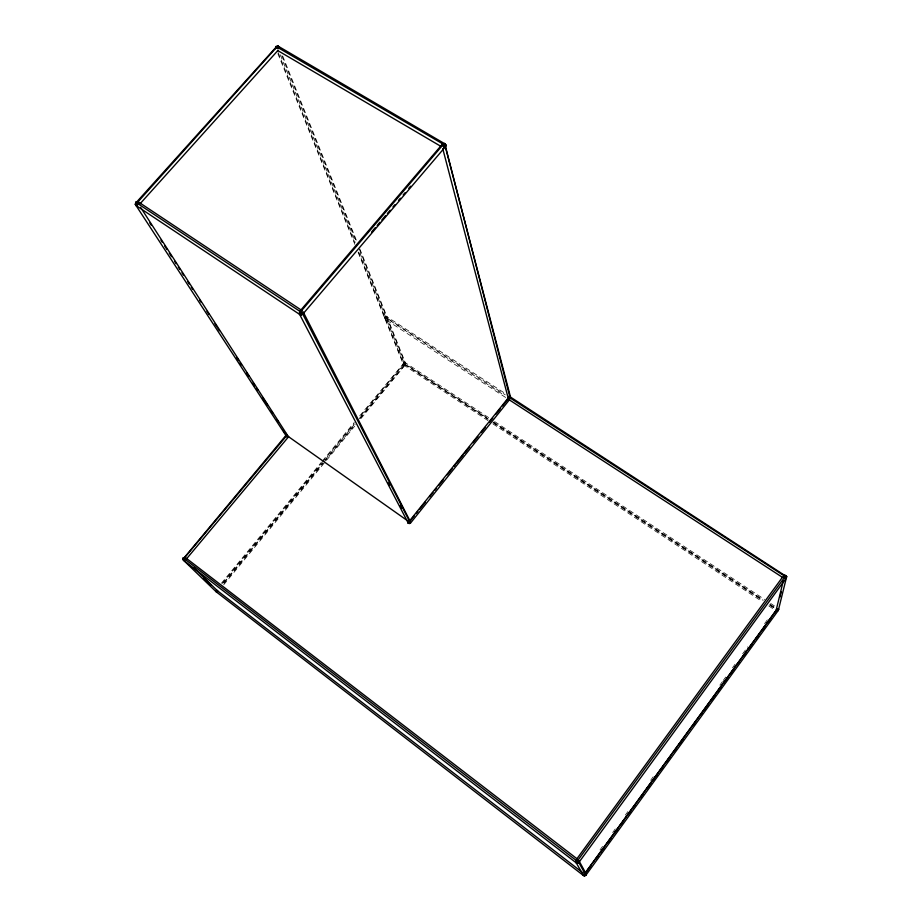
<?xml version="1.0" encoding="UTF-8"?>
<svg xmlns="http://www.w3.org/2000/svg" width="922" height="922" viewBox="0 0 922 922"><rect width="100%" height="100%" fill="white"/><g stroke="black" fill="none" stroke-linecap="round" stroke-linejoin="round"><path stroke-width="0.69" stroke-dasharray="4.61 3.46" d="M505.648 397.474L385.062 319.127L384.981 316.914L386.998 316.822L505.187 393.487M359.718 248.606L405.357 362.726L405.426 364.789L403.548 364.905L403.479 362.842L405.357 362.726L489.893 418.427M488.084 420.686L403.548 364.905L404.297 362.519L405.876 363.556L405.426 364.789L403.34 363.072L358.577 252.04M385.062 319.127L385.88 316.615L384.509 318.251L385.557 319.312L387.079 319.035L386.998 316.822L384.981 316.914L385.062 319.127L387.217 318.747L384.981 316.914L384.509 318.251L386.917 317.675L386.998 316.822L384.843 317.203L504.392 395.377M385.742 317.237L385.142 318.274L386.664 317.998L386.502 316.638L385.742 317.237L505.233 394.8M386.33 318.712L386.917 317.675L387.079 319.035L385.557 319.312L385.408 317.952M359.776 418.865L405.876 363.556L404.908 362.588L359.615 417.124M600.015 849.911L602.55 846.431M612.681 832.508L615.216 829.028M625.335 815.094L627.87 811.614M650.655 780.289L653.191 776.808M719.863 685.138L722.399 681.658M723.24 680.494L725.775 677.013M732.529 667.735L735.064 664.255M742.659 653.802L747.719 646.841M764.603 623.641L767.98 618.996M221.487 583.153L321.548 462.06M322.458 460.954L354.267 422.46M359.718 415.868L404.297 362.519L405.277 363.498L403.029 364.063L403.479 362.842L404.193 363.164L488.798 418.957M222.133 583.545L321.398 463.386M322.308 462.279L354.152 423.74M223.608 582.739L322.446 463.098M325.109 459.871L355.074 423.59M359.442 418.3L404.458 363.81L359.361 251.591M223.942 583.338L323.103 463.27M324.014 462.164L355.189 424.408M223.677 584.836L325.581 461.415M326.492 460.32L354.67 426.195M361.032 418.484L405.565 364.547L405.357 362.726M404.297 362.519L404.712 364.455L403.997 365.031L403.848 363.752M494.653 421.561L764.661 599.496M770.665 603.449L775.471 606.618M493.57 422.092L762.632 599.496M769.847 604.256L774.664 607.425M404.458 363.81L488.36 419.141M492.844 422.103L763.197 600.383M770.066 604.913L774.653 607.944M404.712 364.455L487.646 419.153M493.65 423.117L762.448 600.418M769.639 605.166L776.843 609.915M492.844 423.832L761.618 601.213M768.821 605.973L774.826 609.938M277.856 53.672L354.889 244.422M358.128 252.432L403.548 364.905M280.242 54.732L355.558 242.14M278.167 52.554L354.82 242.728M282.697 56.012L357.045 241.921M281.855 55.758L356.733 242.647M359.407 249.332L405.565 364.547"/><path stroke-width="1.38" d="M278.951 48.071L278.167 46.1L276.081 46.515L275.517 48.566L276.081 46.515L278.951 46.642L445.142 143.982L445.971 145.18L445.234 147.255L444.012 147.474L444.496 143.521L443.494 143.728M509.417 399.779L410.647 522.924L408.365 523.304L299.005 313.18L303.522 312.362L302.889 314.367L299.788 314.494L136.018 205.491L135.811 202.298L137.931 201.895L138.012 203.762L135.35 204.281L136.018 205.491L286.996 437.189M445.142 143.982L444.969 145.388L445.971 145.18L444.496 143.521L443.413 144.281L300.687 311.671L299.788 314.494L302.082 312.8L301.897 310.772L300.687 311.671L299.638 311.175L299.823 313.215L301.448 314.805L302.992 313.918L445.51 146.621L444.496 143.521L510.627 397.555L509.601 396.495L786.65 576.653L778.329 610.376L585.873 875.232L583.499 875.554L216.151 591.774L183.455 560.23L183.317 557.971L184.435 557.453L182.948 559.228L184.584 560.495L183.455 560.23L183.317 557.971L184.884 557.718L184.953 559.239L182.948 559.228L286.246 435.069M408.458 522.543L409.552 523.569L408.365 523.304L408.112 521.137M410.302 521.529L303.384 312.328M777.845 610.422L778.583 609.212L777.523 608.889L778.329 610.376L777.281 610.998L778.583 609.212L777.281 610.998M302.889 314.367L303.522 312.362M135.35 204.281L135.811 202.298L137.39 202.022L135.35 204.281L136.998 205.871L136.018 205.491L137.539 205.744L135.891 204.165L135.811 202.298L302.082 312.8L410.474 523.062M783.251 580.987L776.036 610.733L776.843 609.915L774.307 613.407M779.989 597.018L780.519 594.874M780.784 593.791L781.314 591.613M140.582 207.335L288.54 436.924L287.825 436.521M302.082 312.8L301.448 314.805L300.63 314.771M445.234 147.255L445.971 145.18L442.537 145.814L443.413 144.281L276.081 46.515M184.135 560.219L183.455 560.23L576.25 862.854L577.61 863.223L579.154 861.113L586.185 873.941L585.873 875.232L583.499 875.554L576.25 862.854L577.23 861.16L785.89 575.57L784.541 575.282L786.65 576.653L785.256 578.567L786.65 576.653L785.509 576.342M583.499 875.554L582.831 874.402L584.767 875.9L586.185 873.941L584.767 875.9L582.831 874.402M135.891 204.165L277.038 46.757L278.167 46.1L279.677 47.737L278.951 46.642M184.584 560.495L183.397 559.504L183.985 558.455L287.019 435.265M785.256 578.567L786.397 577.898L786.051 577.241L784.288 577.506L783.942 575.87L785.694 575.593L786.397 577.898L578.82 862.496L575.524 861.609L577.61 863.223L579.154 861.113L578.82 862.496L585.873 875.232L585.412 874.794M216.67 590.311L215.656 590.841L217.212 592.028L216.151 591.774L216.67 590.161L583.269 873.122M784.288 577.506L785.025 576.4L508.852 397.152L409.99 520.354M585.251 872.834L777.062 609.004M585.343 873.019L591.209 864.963M592.039 863.81L746.048 651.969M746.832 650.897L776.958 609.465M585.458 873.192L591.382 865.032M595.612 859.212L598.159 855.708M600.695 852.216L604.083 847.56M607.471 842.904L610.86 838.236M614.248 833.58L617.636 828.924M620.172 825.421L623.56 820.764M627.801 814.944L631.19 810.277M632.872 807.949L635.419 804.457M640.502 797.472L643.037 793.969M646.426 789.313L650.667 783.493M652.361 781.153L657.432 774.169M659.979 770.677L663.367 766.009M665.903 762.517L670.144 756.697M673.521 752.029L676.068 748.537M678.604 745.045L682.845 739.225M693.01 725.245L695.545 721.742M700.628 714.757L702.322 712.429M704.016 710.101L708.246 704.27M710.793 700.778L715.023 694.958M717.558 691.454L720.946 686.798M723.493 683.306L727.723 677.486M730.27 673.982L733.658 669.326M737.035 664.67L738.729 662.342M742.971 656.51L746.359 651.854M748.053 649.526L752.283 643.694M755.671 639.038L758.207 635.546M762.448 629.714L764.983 626.222M767.53 622.73L770.919 618.074M576.711 859.062L782.559 577.114M410.221 520.976L414.462 515.698M416.156 513.589L417.85 511.48M419.545 509.37L425.445 502.006M429.664 496.751L433.017 492.567M434.7 490.469L436.383 488.372M438.895 485.249L443.09 480.028M447.262 474.818L452.264 468.583M453.935 466.509L455.595 464.434M456.425 463.397L463.075 455.111M464.723 453.048L469.69 446.859M472.998 442.744L477.942 436.579M481.238 432.476L485.341 427.347M489.455 422.241L492.728 418.162M496.001 414.082L500.081 408.988M502.525 405.945L508.218 398.846M576.25 862.854L578.301 862.024L578.025 860.157L577.23 861.16L576.215 860.41L576.492 862.277M186.59 558.767L288.598 436.728M300.468 310.53L442.007 144.581M371.566 232.033L375.289 227.665M377.156 225.487L379.945 222.214M381.8 220.035L385.523 215.667M387.378 213.489L390.167 210.216M392.956 206.943L394.812 204.753M398.535 200.385L400.402 198.207M403.191 194.934L405.046 192.756M408.769 188.388L410.624 186.209M135.914 202.852L276.012 47.229L278.167 46.1L278.317 47.829L276.231 48.244L277.038 46.757L278.317 47.829M139.983 203.854L278.214 50.145M184.884 557.718L183.985 558.455L183.317 557.971L183.397 559.504M137.931 201.895L136.686 202.679L138.012 203.762M184.435 557.453L183.351 558.075L184.054 558.697M444.012 147.474L445.51 146.621L442.283 143.936M508.852 397.152L510.004 396.61L508.817 396.379M277.441 46.434L278.167 46.1M576.215 860.41L578.025 860.157M508.471 399.168L442.733 148.615M783.942 575.87L786.051 577.241L785.694 575.593M578.463 862.312L577.61 863.223L575.524 861.609M277.476 50.399L441.131 146.494M216.105 591.117L217.212 592.028M782.709 577.495L508.057 399.042L509.244 399.272L509.808 397.935L510.304 398.661L445.51 146.621M138.911 202.275L301.54 310.253M287.422 435.899L408.331 521.287M584.606 874.356L585.551 875.047M185.564 557.706L577.287 858.993M184.953 559.239L183.985 558.455L578.301 862.024M193.804 567.756L218.214 591.509M203.774 577.875L210.919 584.802M149.802 222.974L151.22 225.164M160.924 240.169L162.284 242.29M164.635 245.92L166.974 249.539M169.279 253.112L171.584 256.673M174.592 261.329L176.102 263.669M178.326 267.103L179.802 269.397M182.003 272.785L183.455 275.044M187.765 281.706L189.194 283.918M191.303 287.18L192.71 289.347M199.578 299.996L200.938 302.093M206.931 311.359L208.891 314.39M214.941 323.749L217.223 327.275M217.961 328.439L219.459 330.744M236.712 357.425L238.775 360.629M240.135 362.738L241.495 364.835M246.831 373.099L248.813 376.153M253.331 383.149L254.61 385.131M256.5 388.058L257.757 390.006M263.012 398.131L264.545 400.494M265.294 401.658L267.553 405.15M271.241 410.866L272.705 413.125M277.015 419.798L278.444 421.999M285.382 432.741L286.742 434.85M252.755 383.333L254.311 385.742M262.885 398.972L264.441 401.381M283.135 430.251L284.691 432.66M407.766 522.301L408.365 523.304M778.007 609.788L778.329 610.376M388.254 482.817L389.58 485.375M400.171 505.809L401.496 508.368"/></g></svg>
